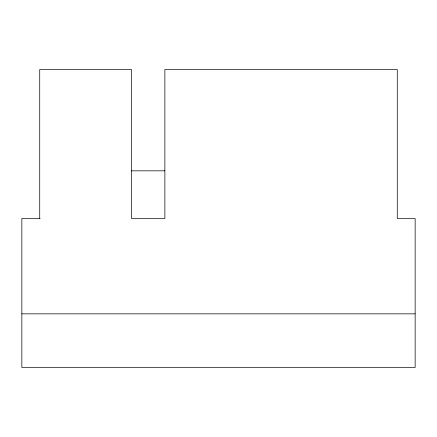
<?xml version="1.0" encoding="UTF-8"?>
<svg xmlns="http://www.w3.org/2000/svg" width="437" height="437" viewBox="0 0 437 437"><rect width="100%" height="100%" fill="white"/><g stroke="black" fill="none" stroke-linecap="round" stroke-linejoin="round"><path stroke-width="0.66" d="M131.247 170.829L164.869 170.829M40.133 218.5L21.85 218.5L21.85 367.479L415.15 367.479L415.15 218.5L397.271 218.5L397.271 69.521L164.869 69.521L164.869 218.5L131.499 218.5L131.499 69.521L39.729 69.521L39.729 218.5M21.85 313.848L415.15 313.848"/></g></svg>
